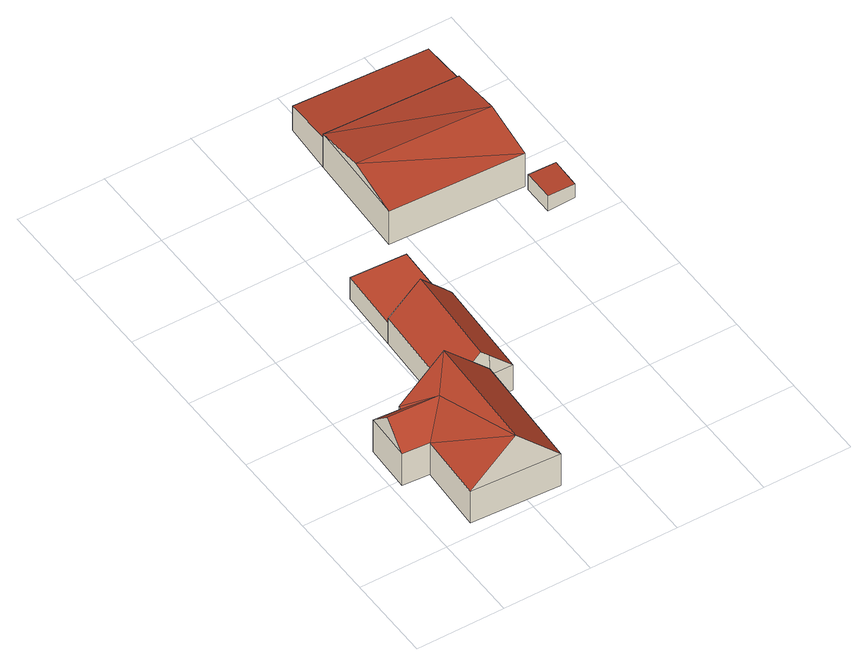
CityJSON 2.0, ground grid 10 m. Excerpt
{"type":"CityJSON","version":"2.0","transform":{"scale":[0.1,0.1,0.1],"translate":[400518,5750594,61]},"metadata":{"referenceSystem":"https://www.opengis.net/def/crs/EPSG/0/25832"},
"CityObjects":{
"building1":{"type":"Building","attributes":{"Gemeindeschluessel":"05515000","Geometrietyp2DReferenz":"3000","function":"31001_1000","roofType":"5000","measuredHeight":9.26},"address":[{"country":"Germany","locality":"Münster","thoroughfareNumber":"182","thoroughfareName":"Am Kattwinkel"}],"geometry":[{"type":"Solid","lod":"2","boundaries":[[[[0,1,2,3]],[[4,5,1,0]],[[6,7,5,4]],[[8,9,7,6]],[[10,11,9,8]],[[12,13,11,10]],[[14,15,13,12]],[[16,17,15,14]],[[3,2,17,16]],[[18,19,20]],[[18,20,16]],[[16,14,18]],[[19,18,8]],[[8,6,19]],[[18,14,12,21]],[[12,10,21]],[[21,10,8,18]],[[6,4,19]],[[19,4,0,20]],[[20,0,3]],[[3,16,20]],[[1,5,7,9,11,13,15,17,2]]]],"semantics":{"surfaces":[{"type":"WallSurface"},{"type":"RoofSurface"},{"type":"GroundSurface"}],"values":[[0,0,0,0,0,0,0,0,0,1,1,1,1,1,1,0,1,0,1,0,0,2]]}}]},
"building2":{"type":"Building","attributes":{"Gemeindeschluessel":"05515000","Geometrietyp2DReferenz":"3000","function":"31001_2460","roofType":"3100","measuredHeight":6.95},"geometry":[{"type":"Solid","lod":"2","boundaries":[[[[22,23,24,25]],[[26,27,23,22]],[[28,29,27,26]],[[30,1,29,28]],[[31,2,1,30]],[[25,24,2,31]],[[32,33,25,31]],[[34,33,32,35,28,26]],[[35,32,31,30]],[[35,30,28]],[[34,26,22]],[[33,34,22,25]],[[23,27,29,1,2,24]]]],"semantics":{"surfaces":[{"type":"WallSurface"},{"type":"RoofSurface"},{"type":"GroundSurface"}],"values":[[0,0,0,0,0,0,1,1,0,0,0,0,2]]}}]},
"building3":{"type":"Building","attributes":{"Gemeindeschluessel":"05515000","Geometrietyp2DReferenz":"3000","function":"51009_1611","roofType":"1000","measuredHeight":2.88},"geometry":[{"type":"Solid","lod":"2","boundaries":[[[[36,37,38,39]],[[40,23,37,36]],[[41,24,23,40]],[[39,38,24,41]],[[40,36,39,41]],[[37,23,24,38]]]],"semantics":{"surfaces":[{"type":"WallSurface"},{"type":"RoofSurface"},{"type":"GroundSurface"}],"values":[[0,0,0,0,1,2]]}}]},
"building4":{"type":"Building","attributes":{"Gemeindeschluessel":"05515000","Geometrietyp2DReferenz":"3000","function":"31001_2700","roofType":"3100","measuredHeight":5.71},"geometry":[{"type":"Solid","lod":"2","boundaries":[[[[42,43,44,45]],[[46,47,43,42]],[[48,49,47,46]],[[45,44,49,48]],[[42,50,46]],[[48,51,45]],[[45,51,50]],[[50,42,45]],[[51,48,46]],[[46,50,51]],[[43,47,49,44]]]],"semantics":{"surfaces":[{"type":"WallSurface"},{"type":"RoofSurface"},{"type":"GroundSurface"}],"values":[[0,0,0,0,0,0,1,1,1,1,2]]}}]},
"building5":{"type":"Building","attributes":{"Gemeindeschluessel":"05515000","Geometrietyp2DReferenz":"3000","function":"51009_1610","roofType":"2100","measuredHeight":4.06},"geometry":[{"type":"Solid","lod":"2","boundaries":[[[[52,53,47,54]],[[55,56,53,52]],[[57,49,56,55]],[[54,47,49,57]],[[55,52,54,57]],[[53,56,49,47]]]],"semantics":{"surfaces":[{"type":"WallSurface"},{"type":"RoofSurface"},{"type":"GroundSurface"}],"values":[[0,0,0,0,1,2]]}}]},
"building6":{"type":"Building","attributes":{"Gemeindeschluessel":"05515000","Geometrietyp2DReferenz":"3000","function":"31001_1310","roofType":"2100","measuredHeight":2.05},"geometry":[{"type":"Solid","lod":"2","boundaries":[[[[58,59,60,61]],[[62,63,59,58]],[[64,65,63,62]],[[61,60,65,64]],[[62,58,61,64]],[[59,63,65,60]]]],"semantics":{"surfaces":[{"type":"WallSurface"},{"type":"RoofSurface"},{"type":"GroundSurface"}],"values":[[0,0,0,0,1,2]]}}]}
},
"vertices":[
[143,143,50],[143,143,7],[99,145,7],[99,145,50],[137,8,50],[137,8,7],[36,13,50],[36,13,7],[40,90,50],[40,90,7],[9,92,50],[9,92,7],[11,146,50],[11,146,7],[42,144,50],[42,144,7],[42,148,50],[42,148,7],[68,116,77],[87,11,100],[93,146,100],[10,119,77],
[167,258,41],[167,258,7],[104,261,7],[104,261,41],[175,257,41],[175,257,7],[170,142,41],[170,142,7],[143,143,41],[99,145,41],[134,144,77],[140,259,77],[167,258,49],[143,143,68],
[170,329,36],[170,329,7],[107,332,7],[107,332,36],[167,258,36],[104,261,36],
[180,375,50],[180,375,5],[333,369,5],[333,369,50],[185,498,50],[185,498,5],[338,492,50],[338,492,5],[183,437,62],[335,430,62],
[188,556,38],[188,556,5],[185,498,46],[340,549,38],[340,549,5],[338,492,46],
[366,365,23],[366,365,5],[333,364,5],[333,364,25],[365,330,23],[365,330,5],[333,329,25],[333,329,5]
]}
